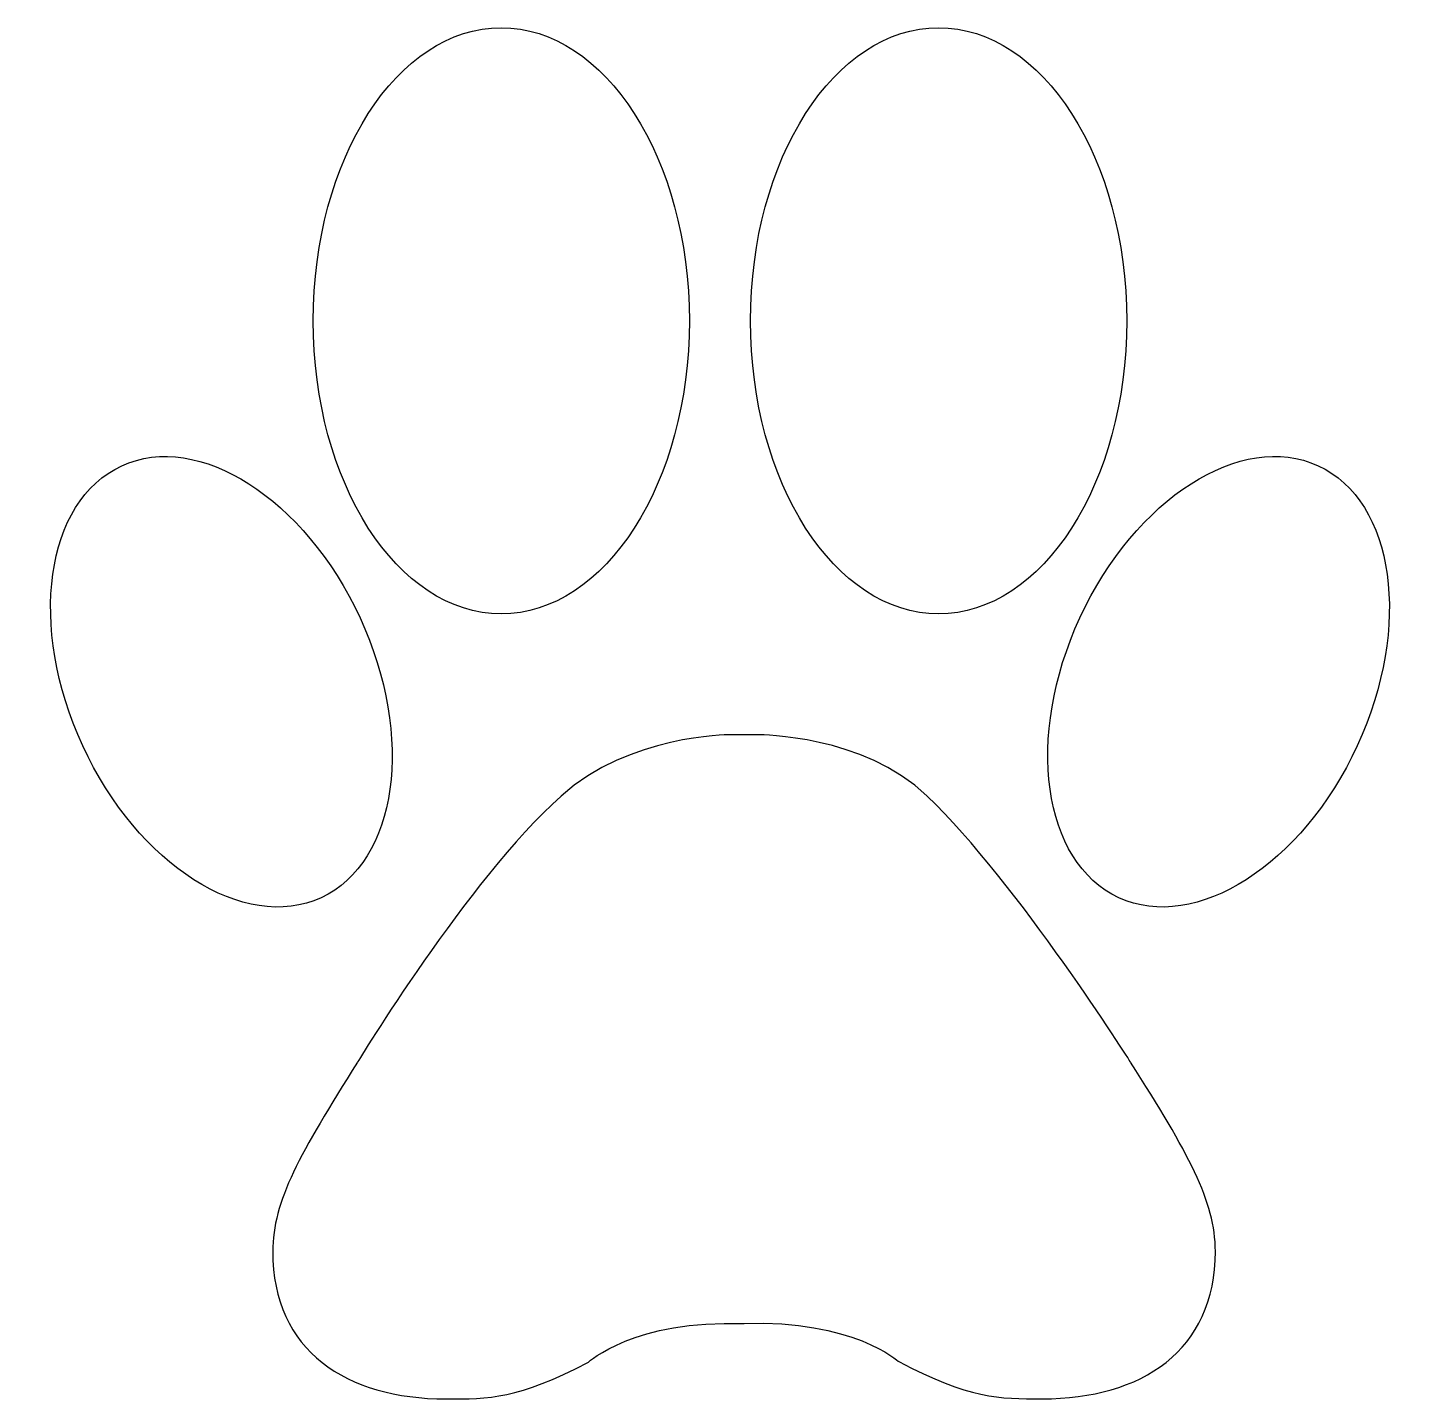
# Model space of a CAD drawing. Header units: centimetres. Extents: x -10.9 to 10.9, y -10.8 to 10.8.
import ezdxf

# ---------------------------------------------------------------- set-up
doc = ezdxf.new("R2010")
doc.units = ezdxf.units.CM
doc.header["$MEASUREMENT"] = 0
doc.layers.add('Layer 1', color=7, linetype='Continuous')

msp = doc.modelspace()

# ---------------------------------------------------------------- linework, layer by layer
at = {"layer": 'Layer 1'}
for points, knots in [([(-3.44302, 1.56557), (-1.80738, 1.56557), (-0.48163, 3.63178), (-0.48163, 6.18028), (-0.48163, 6.18028), (-0.48163, 8.72878), (-1.80738, 10.795), (-3.44302, 10.795), (-3.44302, 10.795), (-5.07866, 10.795), (-6.40441, 8.72879), (-6.40441, 6.18029), (-6.40441, 6.18029), (-6.40441, 3.63179), (-5.07866, 1.56557), (-3.44302, 1.56557)], [0, 0, 0, 0, 0.2, 0.2, 0.2, 0.2, 0.4, 0.4, 0.4, 0.4, 0.6, 0.6, 0.6, 0.6, 1, 1, 1, 1]), ([(3.44214, 1.56557), (5.07778, 1.56557), (6.40397, 3.63178), (6.40397, 6.18028), (6.40397, 6.18028), (6.40397, 8.72878), (5.07778, 10.795), (3.44214, 10.795), (3.44214, 10.795), (1.8065, 10.795), (0.48075, 8.72879), (0.48075, 6.18029), (0.48075, 6.18029), (0.48075, 3.63178), (1.8065, 1.56557), (3.44214, 1.56557)], [0, 0, 0, 0, 0.2, 0.2, 0.2, 0.2, 0.4, 0.4, 0.4, 0.4, 0.6, 0.6, 0.6, 0.6, 1, 1, 1, 1]), ([(-6.28108, -2.9037), (-5.07557, -2.34714), (-4.80061, -0.37376), (-5.66749, 1.50413), (-5.66749, 1.50413), (-6.53437, 3.38202), (-8.21422, 4.45359), (-9.41974, 3.89747), (-9.41974, 3.89747), (-10.62526, 3.34135), (-10.89977, 1.36753), (-10.03333, -0.51036), (-10.03333, -0.51036), (-9.16643, -2.38825), (-7.48659, -3.45938), (-6.28108, -2.9037)], [0, 0, 0, 0, 0.2, 0.2, 0.2, 0.2, 0.4, 0.4, 0.4, 0.4, 0.6, 0.6, 0.6, 0.6, 1, 1, 1, 1]), ([(9.41929, 3.89791), (8.21334, 4.45447), (6.53393, 3.3829), (5.66704, 1.50457), (5.66704, 1.50457), (4.80015, -0.37376), (5.07512, -2.34714), (6.28107, -2.9037), (6.28107, -2.9037), (7.48702, -3.45982), (9.16643, -2.38825), (10.03332, -0.51036), (10.03332, -0.51036), (10.90021, 1.36753), (10.62525, 3.34135), (9.41929, 3.89791)], [0, 0, 0, 0, 0.2, 0.2, 0.2, 0.2, 0.4, 0.4, 0.4, 0.4, 0.6, 0.6, 0.6, 0.6, 1, 1, 1, 1]), ([(6.46365, -5.49199), (7.37165, -6.92163), (7.79957, -7.68065), (7.79957, -8.47239), (7.79957, -8.47239), (7.79957, -10.03597), (6.63827, -10.79411), (5.0738, -10.79411), (5.0738, -10.79411), (4.38418, -10.79411), (3.93902, -10.79323), (2.81397, -10.20793), (2.81397, -10.20793), (2.81397, -10.20793), (2.08501, -9.54085), (0.37908, -9.60937), (0.37908, -9.60937), (-1.34276, -9.54129), (-2.07217, -10.21632), (-2.07217, -10.21632), (-2.07217, -10.21632), (-3.19722, -10.80117), (-3.62647, -10.79498), (-4.31521, -10.79498), (-4.31521, -10.79498), (-5.87968, -10.79498), (-7.04187, -10.03772), (-7.04187, -8.47326), (-7.04187, -8.47326), (-7.04187, -7.68152), (-6.61263, -6.92338), (-5.70507, -5.49286), (-5.70507, -5.49286), (-5.70507, -5.49286), (-3.98942, -2.64375), (-2.50275, -1.30341), (-2.50275, -1.30341), (-1.42853, -0.33617), (0.1377, -0.33971), (0.1377, -0.33971), (0.1377, -0.33971), (0.1377, -0.33971), (0.62088, -0.33973), (0.62088, -0.33973), (0.62088, -0.33973), (0.62088, -0.33973), (0.62088, -0.33929), (0.62088, -0.33929), (0.62088, -0.33929), (0.62088, -0.33929), (2.25564, -0.33531), (3.26266, -1.30343), (3.26266, -1.30343), (4.70335, -2.6924), (6.46365, -5.49243), (6.46365, -5.49199)], [0, 0, 0, 0, 0.06666667, 0.06666667, 0.06666667, 0.06666667, 0.13333333, 0.13333333, 0.13333333, 0.13333333, 0.2, 0.2, 0.2, 0.2, 0.26666667, 0.26666667, 0.26666667, 0.26666667, 0.33333333, 0.33333333, 0.33333333, 0.33333333, 0.4, 0.4, 0.4, 0.4, 0.46666667, 0.46666667, 0.46666667, 0.46666667, 0.53333333, 0.53333333, 0.53333333, 0.53333333, 0.6, 0.6, 0.6, 0.6, 0.66666667, 0.66666667, 0.66666667, 0.66666667, 0.73333333, 0.73333333, 0.73333333, 0.73333333, 0.8, 0.8, 0.8, 0.8, 0.86666667, 0.86666667, 0.86666667, 0.86666667, 1, 1, 1, 1])]:
    msp.add_open_spline(points, degree=3, knots=knots, dxfattribs=at)

doc.saveas('drawing.dxf')
